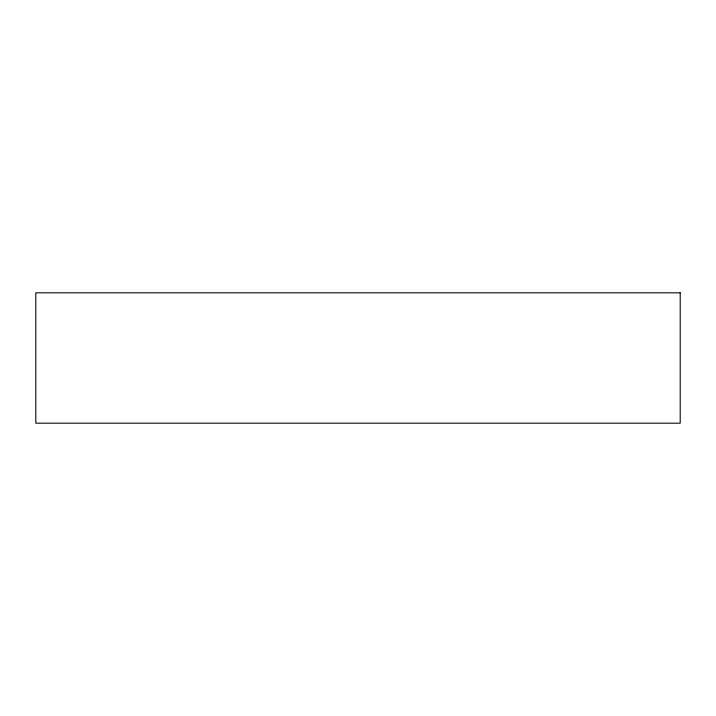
<?xml version="1.0" encoding="UTF-8"?>
<svg xmlns="http://www.w3.org/2000/svg" width="716" height="716" viewBox="0 0 716 716"><rect width="100%" height="100%" fill="white"/><g stroke="black" fill="none" stroke-linecap="round" stroke-linejoin="round"><path stroke-width="1.07" d="M680.2 292.817L35.8 292.817L35.8 423.183L680.2 423.183L680.2 292.817"/></g></svg>
